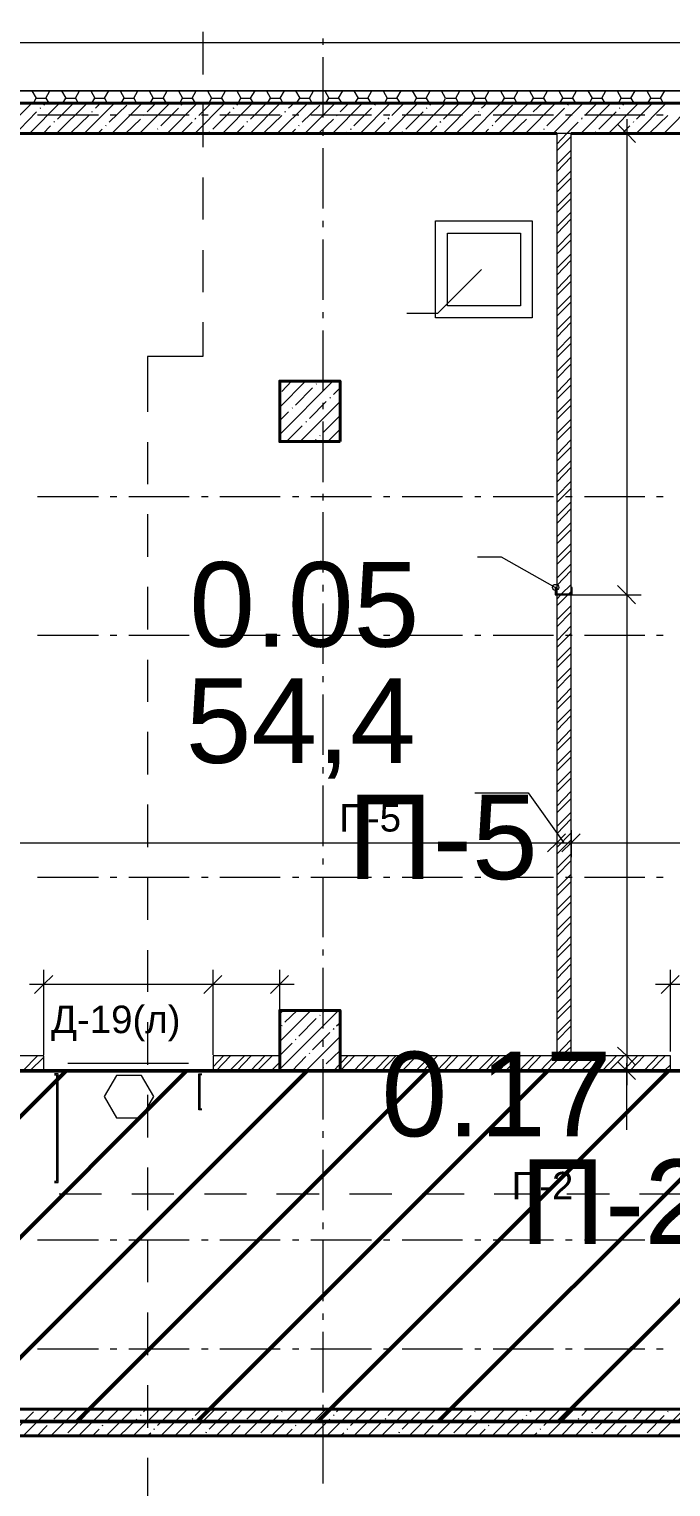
# Model space of a CAD drawing. Header units: millimetres. Extents: x -213547 to 415037, y -3642 to 106956.
# Drawn here: x -93293 to -87983, y 15213 to 27274 of the extents above; entities that cross this region are included whole.
import ezdxf

# ---------------------------------------------------------------- set-up
doc = ezdxf.new("R2010")
doc.units = ezdxf.units.MM
doc.layers.add('1029 Краска Подвал', color=1, linetype='Continuous', lineweight=50)
doc.layers.add('PDF _Текст', color=7, linetype='Continuous')
doc.styles.get("Standard").update_dxf_attribs({"font": 'arial.ttf'})

msp = doc.modelspace()

# ---------------------------------------------------------------- hatches: boundary and pattern name
at = {"layer": '1029 Краска Подвал'}
h = msp.add_hatch(dxfattribs=at)
h.set_pattern_fill('ANSI31', color=256, scale=222)
h.paths.add_polyline_path([(-85805.7, 15752.9), (-96117, 15752.9), (-96159.3, 18654.8), (-85848.1, 18654.8)])

# ---------------------------------------------------------------- linework, layer by layer
at = {"lineweight": 9}
for points in [[(-122034.9, 12402), (-117980.7, 12402), (-117980.7, 4645.2), (-81234.7, 4645.2), (-81234.7, 27161.4), (-86394.6, 27161.4), (-95083.3, 27161.4), (-113278.4, 27161.4), (-113278.4, 32867.8), (-122094.2, 32867.8), (-122094.2, 32465.3)], [(-91855.2, 27250.4), (-91855.2, 26898.7)], [(-90859.7, 27144.5), (-90859.7, 27195.3)], [(-90859.7, 26542.9), (-90859.7, 27042.8)], [(-104132.1, 26661.5), (-81734.6, 26661.5), (-81734.6, 5145.1), (-117489.3, 5145.1)], [(-93520.1, 26411.6), (-93270.1, 26661.5)], [(-93291.3, 26411.6), (-93041.4, 26661.5)], [(-93270.1, 26763.2), (-93236.2, 26703.9), (-93155.8, 26703.9), (-93130.3, 26661.5)], [(-93257.4, 26661.5), (-93236.2, 26703.9)], [(-93172.7, 26644.6), (-93155.8, 26661.5)], [(-93155.8, 26703.9), (-93121.9, 26763.2)], [(-93066.8, 26411.6), (-92812.6, 26661.5)], [(-93058.3, 26530.2), (-92927, 26661.5)], [(-93024.4, 26763.2), (-92990.5, 26703.9), (-92910, 26703.9), (-92888.9, 26661.5)], [(-93016, 26661.5), (-92990.5, 26703.9)], [(-92910, 26703.9), (-92876.2, 26763.2)], [(-92838, 26411.6), (-92588.1, 26661.5)], [(-92783, 26763.2), (-92749.1, 26703.9), (-92668.6, 26703.9), (-92647.4, 26661.5)], [(-92774.5, 26661.5), (-92749.1, 26703.9)], [(-92744.8, 26619.1), (-92702.5, 26661.5)], [(-92668.6, 26703.9), (-92634.7, 26763.2)], [(-92609.3, 26411.6), (-92359.3, 26661.5)], [(-92541.5, 26763.2), (-92507.6, 26703.9), (-92427.1, 26703.9), (-92405.9, 26661.5)], [(-92533, 26661.5), (-92507.6, 26703.9)], [(-92427.1, 26703.9), (-92393.2, 26763.2)], [(-92380.5, 26411.6), (-92130.6, 26661.5)], [(-92317, 26589.5), (-92244.9, 26661.5)], [(-92300, 26763.2), (-92266.1, 26703.9), (-92185.6, 26703.9), (-92160.2, 26661.5)], [(-92291.5, 26661.5), (-92266.1, 26703.9)], [(-92185.6, 26703.9), (-92151.7, 26763.2)], [(-92151.7, 26411.6), (-91901.8, 26661.5)], [(-92058.5, 26763.2), (-92024.7, 26703.9), (-91944.2, 26703.9), (-91918.7, 26661.5)], [(-92045.8, 26661.5), (-92024.7, 26703.9)], [(-91944.2, 26703.9), (-91910.3, 26763.2)], [(-91923, 26411.6), (-91673, 26661.5)], [(-91889.1, 26559.8), (-91787.4, 26661.5)], [(-91817.1, 26763.2), (-91783.2, 26703.9), (-91702.7, 26703.9), (-91677.3, 26661.5)], [(-91804.4, 26661.5), (-91783.2, 26703.9)], [(-91702.7, 26703.9), (-91668.8, 26763.2)], [(-91694.2, 26411.6), (-91444.3, 26661.5)], [(-91575.6, 26763.2), (-91541.7, 26703.9), (-91457, 26703.9)], [(-91575.6, 26644.6), (-91558.7, 26661.5)], [(-91562.9, 26661.5), (-91541.7, 26703.9)], [(-91465.5, 26411.6), (-91215.5, 26661.5)], [(-91435.8, 26661.5), (-91461.2, 26703.9), (-91423.1, 26763.2)], [(-91461.2, 26530.2), (-91329.9, 26661.5)], [(-91329.9, 26763.2), (-91296, 26703.9), (-91215.5, 26703.9), (-91194.3, 26661.5)], [(-91321.4, 26661.5), (-91296, 26703.9)], [(-91240.9, 26411.6), (-90986.7, 26661.5)], [(-91215.5, 26703.9), (-91181.6, 26763.2)], [(-91147.7, 26619.1), (-91101.1, 26661.5)], [(-91088.4, 26763.2), (-91054.5, 26703.9), (-90974, 26703.9), (-90952.9, 26661.5)], [(-91079.9, 26661.5), (-91054.5, 26703.9)], [(-91012.2, 26411.6), (-90762.2, 26661.5)], [(-90974, 26703.9), (-90940.2, 26763.2)], [(-90847, 26763.2), (-90813.1, 26703.9), (-90732.6, 26703.9), (-90707.2, 26661.5)], [(-90838.5, 26661.5), (-90813.1, 26703.9)], [(-90783.4, 26411.6), (-90533.5, 26661.5)], [(-90732.6, 26703.9), (-90698.7, 26763.2)], [(-90719.9, 26589.5), (-90647.8, 26661.5)], [(-90605.5, 26763.2), (-90571.6, 26703.9), (-90491.1, 26703.9), (-90465.7, 26661.5)], [(-90597, 26661.5), (-90571.6, 26703.9)], [(-90554.6, 26411.6), (-90304.7, 26661.5)], [(-90491.1, 26703.9), (-90457.2, 26763.2)], [(-90364, 26763.2), (-90330.1, 26703.9), (-90249.6, 26703.9), (-90224.2, 26661.5)], [(-90351.3, 26661.5), (-90330.1, 26703.9)], [(-90325.9, 26411.6), (-90075.9, 26661.5)], [(-90292, 26559.8), (-90190.3, 26661.5)], [(-90249.6, 26703.9), (-90215.7, 26763.2)], [(-90122.5, 26763.2), (-90088.6, 26703.9), (-90008.2, 26703.9), (-89982.7, 26661.5)], [(-90109.8, 26661.5), (-90088.6, 26703.9)], [(-90097.1, 26411.6), (-89847.2, 26661.5)], [(-90008.2, 26703.9), (-89974.3, 26763.2)], [(-89978.5, 26644.6), (-89961.6, 26661.5)], [(-89868.4, 26661.5), (-89847.2, 26703.9), (-89881.1, 26763.2)], [(-89868.4, 26411.6), (-89618.4, 26661.5)], [(-89864.1, 26530.2), (-89732.8, 26661.5)], [(-89842.9, 26703.9), (-89762.4, 26703.9), (-89741.3, 26661.5)], [(-89762.4, 26703.9), (-89728.6, 26763.2)], [(-89639.6, 26411.6), (-89389.6, 26661.5)], [(-89635.4, 26763.2), (-89601.5, 26703.9), (-89521, 26703.9), (-89499.8, 26661.5)], [(-89626.9, 26661.5), (-89601.5, 26703.9)], [(-89550.6, 26619.1), (-89504, 26661.5)], [(-89521, 26703.9), (-89487.1, 26763.2)], [(-89410.8, 26411.6), (-89160.9, 26661.5)], [(-89393.9, 26763.2), (-89360, 26703.9), (-89279.5, 26703.9), (-89258.3, 26661.5)], [(-89385.4, 26661.5), (-89360, 26703.9)], [(-89279.5, 26703.9), (-89245.6, 26763.2)], [(-89186.3, 26411.6), (-88936.4, 26661.5)], [(-89152.4, 26763.2), (-89118.5, 26703.9), (-89038, 26703.9), (-89012.6, 26661.5)], [(-89143.9, 26661.5), (-89118.5, 26703.9)], [(-89122.8, 26589.5), (-89046.5, 26661.5)], [(-89038, 26703.9), (-89004.1, 26763.2)], [(-88957.5, 26411.6), (-88707.6, 26661.5)], [(-88910.9, 26763.2), (-88877.1, 26703.9), (-88796.6, 26703.9), (-88771.1, 26661.5)], [(-88902.5, 26661.5), (-88877.1, 26703.9)], [(-88796.6, 26703.9), (-88762.7, 26763.2)], [(-88728.8, 26411.6), (-88478.8, 26661.5)], [(-88694.9, 26559.8), (-88593.2, 26661.5)], [(-88669.5, 26763.2), (-88635.6, 26703.9), (-88555.1, 26703.9), (-88529.7, 26661.5)], [(-88656.8, 26661.5), (-88635.6, 26703.9)], [(-88555.1, 26703.9), (-88521.2, 26763.2)], [(-88500, 26411.6), (-88250.1, 26661.5)], [(-88428, 26763.2), (-88394.1, 26703.9), (-88313.6, 26703.9), (-88288.2, 26661.5)], [(-88415.3, 26661.5), (-88394.1, 26703.9)], [(-88381.4, 26644.6), (-88364.5, 26661.5)], [(-88313.6, 26703.9), (-88279.7, 26763.2)], [(-88271.3, 26411.6), (-88021.3, 26661.5)], [(-88267, 26530.2), (-88135.7, 26661.5)], [(-88182.3, 26763.2), (-88148.4, 26703.9), (-88067.9, 26703.9), (-88046.7, 26661.5)], [(-88173.8, 26661.5), (-88148.4, 26703.9)], [(-88067.9, 26703.9), (-88034, 26763.2)], [(-88042.5, 26411.6), (-87792.5, 26661.5)], [(-93371.8, 26445.5), (-93232, 26589.5)], [(-93223.5, 26564.1), (-92719.4, 26564.1)], [(-93202.4, 26619.1), (-93198.1, 26623.4)], [(-92943.9, 26420), (-92799.9, 26559.8)], [(-92774.5, 26589.5), (-92770.3, 26593.7)], [(-92630.5, 26504.8), (-92486.4, 26644.6)], [(-92622, 26564.1), (-92566.9, 26564.1)], [(-92469.5, 26564.1), (-91969.6, 26564.1)], [(-92346.6, 26559.8), (-92342.4, 26564.1)], [(-92202.6, 26475.1), (-92058.5, 26619.1)], [(-92033.1, 26644.6), (-92028.9, 26653)], [(-91918.7, 26530.2), (-91914.5, 26538.7)], [(-91867.9, 26564.1), (-91812.8, 26564.1)], [(-91855.2, 26648.8), (-91855.2, 26297.2)], [(-91774.7, 26445.5), (-91630.7, 26589.5)], [(-91715.4, 26564.1), (-91215.5, 26564.1)], [(-91605.3, 26619.1), (-91596.8, 26623.4)], [(-91346.8, 26420), (-91202.8, 26559.8)], [(-91177.4, 26589.5), (-91168.9, 26593.7)], [(-91113.8, 26564.1), (-91063, 26564.1)], [(-91033.3, 26504.8), (-90889.3, 26644.6)], [(-90961.3, 26564.1), (-90461.4, 26564.1)], [(-90749.5, 26559.8), (-90741, 26564.1)], [(-90605.5, 26475.1), (-90461.4, 26619.1)], [(-90431.8, 26644.6), (-90427.6, 26653)], [(-90359.8, 26564.1), (-90308.9, 26564.1)], [(-90321.6, 26530.2), (-90313.2, 26538.7)], [(-90207.3, 26564.1), (-89707.4, 26564.1)], [(-90177.6, 26445.5), (-90033.6, 26589.5)], [(-90003.9, 26619.1), (-89999.7, 26623.4)], [(-89749.7, 26420), (-89605.7, 26559.8)], [(-89605.7, 26564.1), (-89554.9, 26564.1)], [(-89576, 26589.5), (-89571.8, 26593.7)], [(-89453.2, 26564.1), (-88953.3, 26564.1)], [(-89436.2, 26504.8), (-89292.2, 26644.6)], [(-89148.2, 26559.8), (-89143.9, 26564.1)], [(-89008.4, 26475.1), (-88864.3, 26619.1)], [(-88855.9, 26564.1), (-88800.8, 26564.1)], [(-88834.7, 26644.6), (-88830.5, 26653)], [(-88720.3, 26530.2), (-88716.1, 26538.7)], [(-88699.1, 26564.1), (-88199.2, 26564.1)], [(-88580.5, 26445.5), (-88436.5, 26589.5)], [(-88406.8, 26619.1), (-88402.6, 26623.4)], [(-88152.6, 26420), (-88008.6, 26559.8)], [(-88101.8, 26564.1), (-88046.7, 26564.1)], [(-93176.9, 26411.6), (-93117.6, 26475.1)], [(-93088, 26504.8), (-93083.7, 26509)], [(-92723.7, 26411.6), (-92689.8, 26445.5)], [(-92660.1, 26475.1), (-92655.9, 26479.3)], [(-92494.9, 26411.6), (-92372, 26530.2)], [(-92266.1, 26411.6), (-92261.9, 26420)], [(-92232.2, 26445.5), (-92228, 26449.7)], [(-92037.4, 26411.6), (-91944.2, 26504.8)], [(-91804.4, 26420), (-91800.1, 26424.3)], [(-91579.8, 26411.6), (-91516.3, 26475.1)], [(-91490.9, 26504.8), (-91486.6, 26509)], [(-91126.5, 26411.6), (-91088.4, 26445.5)], [(-91063, 26475.1), (-91058.8, 26479.3)], [(-90897.8, 26411.6), (-90774.9, 26530.2)], [(-90859.7, 26390.4), (-90859.7, 26441.2)], [(-90669, 26411.6), (-90660.6, 26420)], [(-90635.1, 26445.5), (-90626.7, 26449.7)], [(-90440.3, 26411.6), (-90347.1, 26504.8)], [(-90207.3, 26420), (-90198.8, 26424.3)], [(-89982.7, 26411.6), (-89919.2, 26475.1)], [(-89893.8, 26504.8), (-89885.3, 26509)], [(-89525.2, 26411.6), (-89491.3, 26445.5)], [(-89461.7, 26475.1), (-89457.4, 26479.3)], [(-89300.7, 26411.6), (-89177.8, 26530.2)], [(-89071.9, 26411.6), (-89063.4, 26420)], [(-89033.8, 26445.5), (-89029.6, 26449.7)], [(-88843.2, 26411.6), (-88750, 26504.8)], [(-88605.9, 26420), (-88601.7, 26424.3)], [(-88385.6, 26411.6), (-88322.1, 26475.1)], [(-88347.5, 26530.2), (-88347.5, 22594.6), (-88347.5, 18777.7), (-88347.5, 18536.2)], [(-88292.4, 26504.8), (-88288.2, 26509)], [(-88927.9, 26322.6), (-88843.2, 26411.6)], [(-88809.3, 22598.9), (-88809.3, 26411.6), (-88927.9, 26411.6), (-88927.9, 22598.9)], [(-88927.9, 26267.5), (-88809.3, 26386.1)], [(-88241.6, 26411.6), (-88347.5, 26411.6), (-88470.4, 26411.6)], [(-90859.7, 25788.8), (-90859.7, 26288.7)], [(-88927.9, 26153.1), (-88809.3, 26271.8)], [(-88927.9, 26093.8), (-88809.3, 26216.7)], [(-88927.9, 25983.7), (-88809.3, 26102.3)], [(-91855.2, 26047.2), (-91855.2, 25699.9)], [(-88927.9, 25924.4), (-88809.3, 26043)], [(-88927.9, 25810), (-88809.3, 25928.6)], [(-88927.9, 25754.9), (-88809.3, 25873.5)], [(-88927.9, 25640.5), (-88809.3, 25759.2)], [(-88927.9, 25581.2), (-88809.3, 25704.1)], [(-90859.7, 25636.3), (-90859.7, 25687.1)], [(-88927.9, 25466.9), (-88809.3, 25589.7)], [(-90859.7, 25034.8), (-90859.7, 25534.6)], [(-88927.9, 25411.8), (-88809.3, 25530.4)], [(-91855.2, 25445.7), (-91855.2, 25098.3)], [(-88927.9, 25297.4), (-88809.3, 25416)], [(-88927.9, 25238.1), (-88809.3, 25361)], [(-89550.6, 25284.7), (-89915, 24920.4), (-90169.1, 24920.4)], [(-88927.9, 25123.7), (-88809.3, 25246.6)], [(-88927.9, 25068.6), (-88809.3, 25187.3)], [(-88927.9, 24954.3), (-88809.3, 25072.9)], [(-88927.9, 24899.2), (-88809.3, 25017.8)], [(-91855.2, 24848.4), (-91855.2, 24564.5), (-92312.7, 24564.5), (-92312.7, 24107)], [(-90859.7, 24882.2), (-90859.7, 24933.1)], [(-88927.9, 24784.8), (-88809.3, 24903.4)], [(-88927.9, 24725.5), (-88809.3, 24848.4)], [(-90859.7, 24280.7), (-90859.7, 24780.6)], [(-88927.9, 24611.1), (-88809.3, 24734)], [(-88927.9, 24556), (-88809.3, 24674.7)], [(-88927.9, 24441.7), (-88809.3, 24560.3)], [(-88927.9, 24382.4), (-88809.3, 24505.2)], [(-88927.9, 24268), (-88809.3, 24390.8)], [(-91219.7, 24145.1), (-91007.9, 24361.2)], [(-91219.7, 23920.6), (-90779.2, 24361.2)], [(-91202.8, 24276.4), (-91122.3, 24361.2)], [(-91088.4, 24162.1), (-90948.6, 24306.1)], [(-90919, 24335.8), (-90914.7, 24340)], [(-90774.9, 24251), (-90719.9, 24306.1)], [(-88927.9, 24212.9), (-88809.3, 24331.5)], [(-91118.1, 24136.6), (-91113.8, 24140.9)], [(-91050.3, 23861.3), (-90719.9, 24191.7)], [(-90974, 24051.9), (-90834.2, 24191.7)], [(-90859.7, 24128.2), (-90859.7, 24183.2)], [(-90804.6, 24221.4), (-90800.4, 24225.6)], [(-88927.9, 24098.5), (-88809.3, 24217.1)], [(-88927.9, 24043.4), (-88809.3, 24162.1)], [(-91219.7, 24035), (-91147.7, 24107)], [(-91003.7, 24022.3), (-90999.5, 24026.5)], [(-90859.7, 23937.5), (-90719.9, 24077.3)], [(-90859.7, 23526.6), (-90859.7, 24026.5)], [(-88927.9, 23929.1), (-88809.3, 24047.7)], [(-91164.7, 23861.3), (-91033.3, 23992.6)], [(-90889.3, 23907.9), (-90885.1, 23912.1)], [(-90821.5, 23861.3), (-90719.9, 23963)], [(-88927.9, 23869.8), (-88809.3, 23988.4)], [(-92312.7, 23857), (-92312.7, 23509.7)], [(-90935.9, 23861.3), (-90919, 23878.2)], [(-88927.9, 23755.4), (-88809.3, 23878.2)], [(-88927.9, 23700.3), (-88809.3, 23818.9)], [(-88927.9, 23585.9), (-88809.3, 23704.5)], [(-88927.9, 23526.6), (-88809.3, 23649.5)], [(-88927.9, 23412.2), (-88809.3, 23535.1)], [(-93223.5, 23408), (-92719.4, 23408)], [(-92622, 23408), (-92566.9, 23408)], [(-92469.5, 23408), (-91969.6, 23408)], [(-91867.9, 23408), (-91812.8, 23408)], [(-91715.4, 23408), (-91215.5, 23408)], [(-91113.8, 23408), (-91063, 23408)], [(-90961.3, 23408), (-90461.4, 23408)], [(-90859.7, 23374.1), (-90859.7, 23429.2)], [(-90359.8, 23408), (-90308.9, 23408)], [(-90207.3, 23408), (-89707.4, 23408)], [(-89605.7, 23408), (-89554.9, 23408)], [(-89453.2, 23408), (-88953.3, 23408)], [(-88927.9, 23357.2), (-88809.3, 23475.8)], [(-88855.9, 23408), (-88800.8, 23408)], [(-88699.1, 23408), (-88199.2, 23408)], [(-88101.8, 23408), (-88046.7, 23408)], [(-88927.9, 23242.8), (-88809.3, 23361.4)], [(-88927.9, 23183.5), (-88809.3, 23306.3)], [(-92312.7, 23259.7), (-92312.7, 22908.1)], [(-90859.7, 22776.8), (-90859.7, 23276.7)], [(-88927.9, 23073.3), (-88809.3, 23191.9)], [(-88927.9, 23014), (-88809.3, 23132.6)], [(-88927.9, 22899.6), (-88809.3, 23018.3)], [(-88927.9, 22844.6), (-88809.3, 22963.2)], [(-88940.6, 22653.9), (-89385.4, 22903.9), (-89584.5, 22903.9)], [(-88927.9, 22730.2), (-88809.3, 22848.8)], [(-90859.7, 22620), (-90859.7, 22675.1)], [(-88927.9, 22670.9), (-88809.3, 22793.7)], [(-88889.8, 22598.9), (-88809.3, 22679.3)], [(-92312.7, 22658.2), (-92312.7, 22306.5)], [(-88927.9, 22594.6), (-88927.9, 18777.7), (-90719.9, 18777.7), (-90719.9, 18654.8), (-87987.4, 18654.8), (-87987.4, 18777.7), (-88809.3, 18777.7), (-88809.3, 22594.6)], [(-88927.9, 22556.5), (-88894, 22594.6)], [(-88927.9, 22501.4), (-88834.7, 22594.6)], [(-88830.5, 22598.9), (-88809.3, 22620)], [(-88800.8, 22594.6), (-88347.5, 22594.6), (-88228.9, 22594.6)], [(-90859.7, 22022.7), (-90859.7, 22522.6)], [(-88927.9, 22387), (-88809.3, 22505.7)], [(-88927.9, 22327.7), (-88809.3, 22450.6)], [(-88927.9, 22213.3), (-88809.3, 22336.2)], [(-93223.5, 22259.9), (-92719.4, 22259.9)], [(-92622, 22259.9), (-92566.9, 22259.9)], [(-92469.5, 22259.9), (-91969.6, 22259.9)], [(-91867.9, 22259.9), (-91812.8, 22259.9)], [(-91715.4, 22259.9), (-91215.5, 22259.9)], [(-91113.8, 22259.9), (-91063, 22259.9)], [(-90961.3, 22259.9), (-90461.4, 22259.9)], [(-90359.8, 22259.9), (-90308.9, 22259.9)], [(-90207.3, 22259.9), (-89707.4, 22259.9)], [(-89605.7, 22259.9), (-89554.9, 22259.9)], [(-89453.2, 22259.9), (-88953.3, 22259.9)], [(-88927.9, 22158.3), (-88809.3, 22276.9)], [(-88855.9, 22259.9), (-88800.8, 22259.9)], [(-88699.1, 22259.9), (-88199.2, 22259.9)], [(-88101.8, 22259.9), (-88046.7, 22259.9)], [(-88927.9, 22043.9), (-88809.3, 22162.5)], [(-88927.9, 21988.8), (-88809.3, 22107.4)], [(-92312.7, 22056.6), (-92312.7, 21709.2)], [(-88927.9, 21874.4), (-88809.3, 21993.1)], [(-90859.7, 21870.2), (-90859.7, 21921)], [(-88927.9, 21815.1), (-88809.3, 21938)], [(-90859.7, 21268.6), (-90859.7, 21768.5)], [(-88927.9, 21700.8), (-88809.3, 21823.6)], [(-88927.9, 21645.7), (-88809.3, 21764.3)], [(-88927.9, 21531.3), (-88809.3, 21649.9)], [(-88927.9, 21472), (-88809.3, 21594.8)], [(-88927.9, 21357.6), (-88809.3, 21480.5)], [(-92312.7, 21459.3), (-92312.7, 21107.7)], [(-88927.9, 21302.5), (-88809.3, 21421.2)], [(-88927.9, 21188.2), (-88809.3, 21306.8)], [(-88927.9, 21133.1), (-88809.3, 21251.7)], [(-90859.7, 21116.1), (-90859.7, 21167)], [(-88927.9, 21018.7), (-88809.3, 21137.3)], [(-90859.7, 20514.6), (-90859.7, 21014.5)], [(-88927.9, 20959.4), (-88809.3, 21078)], [(-89605.7, 20955.2), (-89165.1, 20955.2), (-88868.6, 20540)], [(-88927.9, 20845), (-88809.3, 20967.9)], [(-88927.9, 20789.9), (-88809.3, 20908.6)], [(-92312.7, 20857.7), (-92312.7, 20506.1)], [(-88927.9, 20675.6), (-88809.3, 20794.2)], [(-88927.9, 20616.2), (-88809.3, 20739.1)], [(-88927.9, 20645.9), (-88927.9, 20540), (-88927.9, 20421.4)], [(-88927.9, 20501.9), (-88809.3, 20624.7)], [(-88809.3, 20645.9), (-88809.3, 20540), (-88809.3, 20421.4)], [(-96595.7, 20540), (-96354.2, 20540), (-88927.9, 20540), (-88809.3, 20540), (-85488, 20540)], [(-88927.9, 20446.8), (-88809.3, 20565.4)], [(-90859.7, 20362.1), (-90859.7, 20412.9)], [(-88927.9, 20332.4), (-88809.3, 20451)], [(-88927.9, 20273.1), (-88809.3, 20396)], [(-88927.9, 20163), (-88809.3, 20281.6)], [(-93223.5, 20256.2), (-92719.4, 20256.2)], [(-92622, 20256.2), (-92566.9, 20256.2)], [(-92469.5, 20256.2), (-91969.6, 20256.2)], [(-92312.7, 20256.2), (-92312.7, 19904.5)], [(-91867.9, 20256.2), (-91812.8, 20256.2)], [(-91715.4, 20256.2), (-91215.5, 20256.2)], [(-91113.8, 20256.2), (-91063, 20256.2)], [(-90961.3, 20256.2), (-90461.4, 20256.2)], [(-90859.7, 19760.5), (-90859.7, 20260.4)], [(-90359.8, 20256.2), (-90308.9, 20256.2)], [(-90207.3, 20256.2), (-89707.4, 20256.2)], [(-89605.7, 20256.2), (-89554.9, 20256.2)], [(-89453.2, 20256.2), (-88953.3, 20256.2)], [(-88927.9, 20103.6), (-88809.3, 20222.3)], [(-88855.9, 20256.2), (-88800.8, 20256.2)], [(-88699.1, 20256.2), (-88199.2, 20256.2)], [(-88101.8, 20256.2), (-88046.7, 20256.2)], [(-88927.9, 19989.3), (-88809.3, 20107.9)], [(-88927.9, 19934.2), (-88809.3, 20052.8)], [(-88927.9, 19819.8), (-88809.3, 19938.4)], [(-88927.9, 19760.5), (-88809.3, 19883.4)], [(-88927.9, 19646.1), (-88809.3, 19769)], [(-88927.9, 19591.1), (-88809.3, 19709.7)], [(-92312.7, 19654.6), (-92312.7, 19307.2)], [(-90859.7, 19608), (-90859.7, 19658.8)], [(-88927.9, 19476.7), (-88809.3, 19595.3)], [(-88927.9, 19417.4), (-88809.3, 19540.2)], [(-93172.7, 18786.1), (-93172.7, 19370.8), (-93172.7, 19489.4)], [(-91770.5, 18786.1), (-91770.5, 19370.8), (-91770.5, 19489.4)], [(-91219.7, 19154.7), (-91219.7, 19370.8), (-91219.7, 19489.4)], [(-90859.7, 19006.4), (-90859.7, 19506.3)], [(-88927.9, 19303), (-88809.3, 19425.8)], [(-87987.4, 18815.8), (-87987.4, 19370.8), (-87987.4, 19489.4)], [(-93291.3, 19370.8), (-91770.5, 19370.8), (-91101.1, 19370.8)], [(-88927.9, 19247.9), (-88809.3, 19366.5)], [(-88110.3, 19370.8), (-86890.2, 19370.8), (-85767.6, 19370.8)], [(-88927.9, 19133.5), (-88809.3, 19252.1)], [(-88927.9, 19078.5), (-88809.3, 19197.1)], [(-92312.7, 19057.3), (-92312.7, 18705.7)], [(-91219.7, 19125.1), (-91190.1, 19154.7)], [(-91219.7, 18896.3), (-90961.3, 19154.7)], [(-91219.7, 18667.5), (-90732.6, 19154.7)], [(-91177.4, 19057.3), (-91075.7, 19154.7)], [(-91063, 18942.9), (-90919, 19086.9)], [(-90889.3, 19112.3), (-90885.1, 19116.6)], [(-90859.7, 19142), (-90847, 19154.7)], [(-88927.9, 18964.1), (-88809.3, 19082.7)], [(-91202.8, 19027.6), (-91198.6, 19031.9)], [(-91003.7, 18654.8), (-90719.9, 18938.7)], [(-90948.6, 18828.5), (-90804.6, 18972.5)], [(-90774.9, 18998), (-90770.7, 19006.4)], [(-90749.5, 19027.6), (-90719.9, 19053)], [(-88927.9, 18904.8), (-88809.3, 19027.6)], [(-91219.7, 18781.9), (-91118.1, 18883.6)], [(-91088.4, 18913.2), (-91084.2, 18917.5)], [(-90859.7, 18853.9), (-90859.7, 18909)], [(-90834.2, 18714.1), (-90719.9, 18824.3)], [(-89008.4, 18654.8), (-88889.8, 18777.7), (-88809.3, 18853.9)], [(-88927.9, 18790.4), (-88809.3, 18913.2)], [(-93346.4, 18654.8), (-93223.5, 18777.7)], [(-93287.1, 18654.8), (-93172.7, 18769.2)], [(-92973.6, 18718.4), (-91973.8, 18718.4)], [(-91770.5, 18688.7), (-91685.7, 18777.7)], [(-91745.1, 18654.8), (-91626.4, 18777.7)], [(-91634.9, 18654.8), (-91512.1, 18777.7)], [(-91575.6, 18654.8), (-91457, 18777.7)], [(-91461.2, 18654.8), (-91342.6, 18777.7)], [(-91406.1, 18654.8), (-91283.3, 18777.7)], [(-91291.8, 18654.8), (-91219.7, 18726.8)], [(-91118.1, 18654.8), (-91003.7, 18773.4)], [(-90974, 18798.9), (-90969.8, 18803.1)], [(-90859.7, 18252.4), (-90859.7, 18752.3)], [(-90774.9, 18654.8), (-90719.9, 18714.1)], [(-90719.9, 18714.1), (-90656.3, 18777.7)], [(-90719.9, 18654.8), (-90601.2, 18777.7)], [(-90605.5, 18654.8), (-90486.9, 18777.7)], [(-90550.4, 18654.8), (-90427.6, 18777.7)], [(-90436, 18654.8), (-90313.2, 18777.7)], [(-90376.7, 18654.8), (-90258.1, 18777.7)], [(-90262.3, 18654.8), (-90143.7, 18777.7)], [(-90207.3, 18654.8), (-90084.4, 18777.7)], [(-90092.9, 18654.8), (-89970, 18777.7)], [(-90033.6, 18654.8), (-89915, 18777.7)], [(-89919.2, 18654.8), (-89800.6, 18777.7)], [(-89864.1, 18654.8), (-89745.5, 18777.7)], [(-89749.7, 18654.8), (-89631.1, 18777.7)], [(-89694.7, 18654.8), (-89571.8, 18777.7)], [(-89580.3, 18654.8), (-89457.4, 18777.7)], [(-89521, 18654.8), (-89402.4, 18777.7)], [(-89406.6, 18654.8), (-89288, 18777.7)], [(-89351.5, 18654.8), (-89228.7, 18777.7)], [(-89237.1, 18654.8), (-89114.3, 18777.7)], [(-89177.8, 18654.8), (-89059.2, 18777.7)], [(-89063.4, 18654.8), (-88944.8, 18777.7)], [(-88894, 18654.8), (-88775.4, 18777.7)], [(-88834.7, 18654.8), (-88716.1, 18777.7)], [(-88724.5, 18654.8), (-88601.7, 18777.7)], [(-88665.2, 18654.8), (-88546.6, 18777.7)], [(-88550.9, 18654.8), (-88432.2, 18777.7)], [(-88495.8, 18654.8), (-88372.9, 18777.7)], [(-88241.6, 18777.7), (-88347.5, 18777.7), (-88470.4, 18777.7)], [(-88381.4, 18654.8), (-88258.5, 18777.7)], [(-88347.5, 18167.6), (-88347.5, 18608.2), (-88347.5, 18718.4)], [(-88322.1, 18654.8), (-88203.5, 18777.7)], [(-88207.7, 18654.8), (-88089.1, 18777.7)], [(-88152.6, 18654.8), (-88029.8, 18777.7)], [(-88038.3, 18654.8), (-87987.4, 18705.7)], [(-93223.5, 18654.8), (-92719.4, 18654.8)], [(-93172.7, 18654.8), (-93172.7, 18659.1)], [(-93083.7, 17731.3), (-93054.1, 17731.3), (-93054.1, 18629.4), (-93083.7, 18629.4)], [(-93083.7, 18620.9), (-93066.8, 18620.9), (-93066.8, 17739.8), (-93083.7, 17739.8)], [(-92622, 18654.8), (-92566.9, 18654.8)], [(-92469.5, 18654.8), (-91969.6, 18654.8)], [(-91863.7, 18332.9), (-91889.1, 18332.9), (-91889.1, 18629.4), (-91863.7, 18629.4)], [(-91863.7, 18620.9), (-91880.6, 18620.9), (-91880.6, 18341.3), (-91863.7, 18341.3)], [(-91867.9, 18654.8), (-91812.8, 18654.8)], [(-91715.4, 18654.8), (-91215.5, 18654.8)], [(-91232.5, 18654.8), (-91219.7, 18667.5)], [(-91113.8, 18654.8), (-91063, 18654.8)], [(-90961.3, 18654.8), (-90461.4, 18654.8)], [(-90889.3, 18654.8), (-90889.3, 18659.1)], [(-90859.7, 18684.5), (-90855.4, 18688.7)], [(-90359.8, 18654.8), (-90308.9, 18654.8)], [(-90207.3, 18654.8), (-89707.4, 18654.8)], [(-89605.7, 18654.8), (-89554.9, 18654.8)], [(-89453.2, 18654.8), (-88953.3, 18654.8)], [(-88855.9, 18654.8), (-88800.8, 18654.8)], [(-88699.1, 18654.8), (-88199.2, 18654.8)], [(-88241.6, 18654.8), (-88347.5, 18654.8), (-88470.4, 18654.8)], [(-88101.8, 18654.8), (-88046.7, 18654.8)], [(-92312.7, 18455.7), (-92312.7, 18104.1)], [(-90859.7, 18099.9), (-90859.7, 18154.9)], [(-90859.7, 17502.5), (-90859.7, 18002.4)], [(-92312.7, 17854.2), (-92312.7, 17502.5)], [(-93045.6, 17638.1), (-92694, 17638.1)], [(-92444.1, 17638.1), (-92096.7, 17638.1)], [(-91842.5, 17638.1), (-91495.1, 17638.1)], [(-91245.2, 17638.1), (-90893.6, 17638.1)], [(-90643.6, 17638.1), (-90292, 17638.1)], [(-90042, 17638.1), (-89694.7, 17638.1)], [(-89444.7, 17638.1), (-89093.1, 17638.1)], [(-88843.2, 17638.1), (-88491.5, 17638.1)], [(-88241.6, 17638.1), (-87890, 17638.1)], [(-90859.7, 17345.8), (-90859.7, 17400.9)], [(-93223.5, 17256.8), (-92719.4, 17256.8)], [(-92622, 17256.8), (-92566.9, 17256.8)], [(-92469.5, 17256.8), (-91969.6, 17256.8)], [(-92312.7, 17252.6), (-92312.7, 16905.2)], [(-91867.9, 17256.8), (-91812.8, 17256.8)], [(-91715.4, 17256.8), (-91215.5, 17256.8)], [(-91113.8, 17256.8), (-91063, 17256.8)], [(-90961.3, 17256.8), (-90461.4, 17256.8)], [(-90859.7, 16748.5), (-90859.7, 17248.4)], [(-90359.8, 17256.8), (-90308.9, 17256.8)], [(-90207.3, 17256.8), (-89707.4, 17256.8)], [(-89605.7, 17256.8), (-89554.9, 17256.8)], [(-89453.2, 17256.8), (-88953.3, 17256.8)], [(-88855.9, 17256.8), (-88800.8, 17256.8)], [(-88699.1, 17256.8), (-88199.2, 17256.8)], [(-88101.8, 17256.8), (-88046.7, 17256.8)], [(-92312.7, 16655.3), (-92312.7, 16303.6)], [(-90859.7, 16596), (-90859.7, 16646.8)], [(-90859.7, 15994.4), (-90859.7, 16494.3)], [(-93223.5, 16354.5), (-92719.4, 16354.5)], [(-92622, 16354.5), (-92566.9, 16354.5)], [(-92469.5, 16354.5), (-91969.6, 16354.5)], [(-91867.9, 16354.5), (-91812.8, 16354.5)], [(-91715.4, 16354.5), (-91215.5, 16354.5)], [(-91113.8, 16354.5), (-91063, 16354.5)], [(-90961.3, 16354.5), (-90461.4, 16354.5)], [(-90359.8, 16354.5), (-90308.9, 16354.5)], [(-90207.3, 16354.5), (-89707.4, 16354.5)], [(-89605.7, 16354.5), (-89554.9, 16354.5)], [(-89453.2, 16354.5), (-88953.3, 16354.5)], [(-88855.9, 16354.5), (-88800.8, 16354.5)], [(-88699.1, 16354.5), (-88199.2, 16354.5)], [(-88101.8, 16354.5), (-88046.7, 16354.5)], [(-92312.7, 16053.7), (-92312.7, 15702.1)], [(-93401.5, 15689.4), (-93257.4, 15833.4)], [(-93342.2, 15634.3), (-93121.9, 15854.6)], [(-93113.4, 15634.3), (-92893.1, 15854.6)], [(-93088, 15774.1), (-93007.5, 15854.6)], [(-92973.6, 15659.7), (-92829.6, 15803.8)], [(-92884.6, 15634.3), (-92664.3, 15854.6)], [(-92799.9, 15833.4), (-92795.7, 15837.7)], [(-92660.1, 15748.7), (-92550, 15854.6)], [(-92655.9, 15634.3), (-92435.6, 15854.6)], [(-92431.3, 15634.3), (-92211.1, 15854.6)], [(-92372, 15803.8), (-92367.8, 15808)], [(-92346.6, 15833.4), (-92325.4, 15854.6)], [(-92232.2, 15719), (-92096.7, 15854.6)], [(-92202.6, 15634.3), (-91982.3, 15854.6)], [(-91973.8, 15634.3), (-91753.5, 15854.6)], [(-91918.7, 15803.8), (-91867.9, 15854.6)], [(-91804.4, 15689.4), (-91660.3, 15833.4)], [(-91745.1, 15634.3), (-91524.8, 15854.6)], [(-91516.3, 15634.3), (-91296, 15854.6)], [(-91490.9, 15774.1), (-91410.4, 15854.6)], [(-91376.5, 15659.7), (-91232.5, 15803.8)], [(-91287.5, 15634.3), (-91067.2, 15854.6)], [(-91202.8, 15833.4), (-91198.6, 15837.7)], [(-91063, 15748.7), (-90952.9, 15854.6)], [(-91058.8, 15634.3), (-90838.5, 15854.6)], [(-90859.7, 15841.9), (-90859.7, 15892.7)], [(-90830, 15634.3), (-90609.7, 15854.6)], [(-90774.9, 15803.8), (-90770.7, 15808)], [(-90749.5, 15833.4), (-90724.1, 15854.6)], [(-90635.1, 15719), (-90495.3, 15854.6)], [(-90605.5, 15634.3), (-90385.2, 15854.6)], [(-90376.7, 15634.3), (-90156.4, 15854.6)], [(-90321.6, 15803.8), (-90270.8, 15854.6)], [(-90207.3, 15689.4), (-90063.2, 15833.4)], [(-90148, 15634.3), (-89927.7, 15854.6)], [(-89919.2, 15634.3), (-89698.9, 15854.6)], [(-89893.8, 15774.1), (-89813.3, 15854.6)], [(-89779.4, 15659.7), (-89635.4, 15803.8)], [(-89690.4, 15634.3), (-89470.1, 15854.6)], [(-89605.7, 15833.4), (-89601.5, 15837.7)], [(-89461.7, 15634.3), (-89241.4, 15854.6)], [(-89461.7, 15748.7), (-89355.8, 15854.6)], [(-89232.9, 15634.3), (-89012.6, 15854.6)], [(-89177.8, 15803.8), (-89173.6, 15808)], [(-89148.2, 15833.4), (-89127, 15854.6)], [(-89033.8, 15719), (-88898.2, 15854.6)], [(-89004.1, 15634.3), (-88783.9, 15854.6)], [(-88775.4, 15634.3), (-88559.3, 15854.6)], [(-88720.3, 15803.8), (-88669.5, 15854.6)], [(-88605.9, 15689.4), (-88466.1, 15833.4)], [(-88550.9, 15634.3), (-88330.6, 15854.6)], [(-88322.1, 15634.3), (-88101.8, 15854.6)], [(-88292.4, 15774.1), (-88216.2, 15854.6)], [(-88178.1, 15659.7), (-88038.3, 15803.8)], [(-88093.3, 15634.3), (-87873, 15854.6)], [(-88008.6, 15833.4), (-88004.4, 15837.7)], [(-93227.8, 15634.3), (-93143, 15719)], [(-93223.5, 15752.9), (-92719.4, 15752.9)], [(-93117.6, 15748.7), (-93109.2, 15752.9)], [(-92770.3, 15634.3), (-92715.2, 15689.4)], [(-92689.8, 15719), (-92681.3, 15723.3)], [(-92622, 15752.9), (-92566.9, 15752.9)], [(-92545.7, 15634.3), (-92401.7, 15774.1)], [(-92469.5, 15752.9), (-91969.6, 15752.9)], [(-92261.9, 15689.4), (-92253.4, 15693.6)], [(-92088.2, 15634.3), (-91973.8, 15748.7)], [(-91944.2, 15774.1), (-91939.9, 15778.3)], [(-91867.9, 15752.9), (-91812.8, 15752.9)], [(-91715.4, 15752.9), (-91215.5, 15752.9)], [(-91630.7, 15634.3), (-91545.9, 15719)], [(-91516.3, 15748.7), (-91512.1, 15752.9)], [(-91173.1, 15634.3), (-91118.1, 15689.4)], [(-91113.8, 15752.9), (-91063, 15752.9)], [(-91088.4, 15719), (-91084.2, 15723.3)], [(-90961.3, 15752.9), (-90461.4, 15752.9)], [(-90944.4, 15634.3), (-90804.6, 15774.1)], [(-90859.7, 15240.3), (-90859.7, 15740.2)], [(-90660.6, 15689.4), (-90656.3, 15693.6)], [(-90491.1, 15634.3), (-90376.7, 15748.7)], [(-90359.8, 15752.9), (-90308.9, 15752.9)], [(-90347.1, 15774.1), (-90342.8, 15778.3)], [(-90207.3, 15752.9), (-89707.4, 15752.9)], [(-90033.6, 15634.3), (-89948.8, 15719)], [(-89919.2, 15748.7), (-89915, 15752.9)], [(-89605.7, 15752.9), (-89554.9, 15752.9)], [(-89576, 15634.3), (-89521, 15689.4)], [(-89491.3, 15719), (-89487.1, 15723.3)], [(-89453.2, 15752.9), (-88953.3, 15752.9)], [(-89347.3, 15634.3), (-89207.5, 15774.1)], [(-89063.4, 15689.4), (-89059.2, 15693.6)], [(-88889.8, 15634.3), (-88779.6, 15748.7)], [(-88855.9, 15752.9), (-88800.8, 15752.9)], [(-88750, 15774.1), (-88745.7, 15778.3)], [(-88699.1, 15752.9), (-88199.2, 15752.9)], [(-88436.5, 15634.3), (-88351.7, 15719)], [(-88322.1, 15748.7), (-88317.9, 15752.9)], [(-88101.8, 15752.9), (-88046.7, 15752.9)], [(-92999, 15634.3), (-92999, 15638.5)], [(-92317, 15634.3), (-92287.3, 15659.7)], [(-91829.8, 15659.7), (-91825.5, 15668.2)], [(-91401.9, 15634.3), (-91397.7, 15638.5)], [(-90715.6, 15634.3), (-90690.2, 15659.7)], [(-90232.7, 15659.7), (-90228.4, 15668.2)], [(-89804.8, 15634.3), (-89800.6, 15638.5)], [(-89118.5, 15634.3), (-89093.1, 15659.7)], [(-88635.6, 15659.7), (-88631.3, 15668.2)], [(-88207.7, 15634.3), (-88203.5, 15638.5)], [(-92312.7, 15452.1), (-92312.7, 15104.8)]]:
    msp.add_lwpolyline(points, dxfattribs=at)
for points in [[(-81632.9, 26763.2), (-81632.9, 5145.1), (-81632.9, 26763.2), (-81734.6, 26763.2), (-113676.6, 26763.2), (-81734.6, 26763.2)], [(-89131.2, 24886.5), (-89931.9, 24886.5), (-89931.9, 25687.1), (-89131.2, 25687.1)], [(-89228.7, 24983.9), (-89830.2, 24983.9), (-89830.2, 25585.5), (-89228.7, 25585.5)], [(-93172.7, 18777.7), (-95773.8, 18777.7), (-95773.8, 18654.8), (-93172.7, 18654.8)], [(-91219.7, 18777.7), (-91770.5, 18777.7), (-91770.5, 18654.8), (-91219.7, 18654.8)], [(-92571.1, 18616.7), (-92672.8, 18443), (-92571.1, 18265.1), (-92363.6, 18265.1), (-92261.9, 18443), (-92363.6, 18616.7)]]:
    msp.add_lwpolyline(points, close=True, dxfattribs=at)
at = {"lineweight": 40}
msp.add_lwpolyline([(-88809.3, 26411.6), (-87707.8, 26411.6), (-87707.8, 26661.5), (-95773.8, 26661.5), (-95773.8, 26411.6), (-88927.9, 26411.6)], dxfattribs=at)
at = {"lineweight": 18}
for points in [[(-88275.5, 26335.3), (-88347.5, 26411.6), (-88423.8, 26487.8)], [(-88275.5, 22518.4), (-88347.5, 22594.6), (-88423.8, 22670.9)], [(-88855.9, 20616.2), (-88927.9, 20540), (-89004.1, 20468)], [(-88733, 20616.2), (-88809.3, 20540), (-88885.5, 20468)], [(-93096.4, 19442.8), (-93172.7, 19370.8), (-93249, 19294.5)], [(-91698.5, 19442.8), (-91770.5, 19370.8), (-91846.7, 19294.5)], [(-91147.7, 19442.8), (-91219.7, 19370.8), (-91296, 19294.5)], [(-87915.4, 19442.8), (-87987.4, 19370.8), (-88063.7, 19294.5)], [(-88275.5, 18701.4), (-88347.5, 18777.7), (-88423.8, 18849.7)], [(-88275.5, 18582.8), (-88347.5, 18654.8), (-88423.8, 18731.1)]]:
    msp.add_lwpolyline(points, dxfattribs=at)
at = {"lineweight": 40}
for points in [[(-90719.9, 23861.3), (-90719.9, 24361.2), (-91219.7, 24361.2), (-91219.7, 23861.3)], [(-90719.9, 18654.8), (-90719.9, 19154.7), (-91219.7, 19154.7), (-91219.7, 18654.8)], [(-94892.7, 15634.3), (-87487.5, 15634.3), (-87487.5, 15854.6), (-94892.7, 15854.6)]]:
    msp.add_lwpolyline(points, close=True, dxfattribs=at)
at = {"lineweight": 20}
msp.add_lwpolyline([(-88932.1, 22598.9), (-88932.1, 22653.9), (-88940.6, 22653.9), (-88940.6, 22594.6), (-88800.8, 22594.6), (-88800.8, 22653.9), (-88809.3, 22653.9), (-88809.3, 22598.9)], close=True, dxfattribs=at)
at = {"lineweight": 9}
for points in [[(-88961.8, 22653.9), (-88961.8, 22670.9), (-88953.3, 22679.3), (-88936.4, 22679.3)], [(-88961.8, 22653.9), (-88961.8, 22670.9), (-88953.3, 22679.3), (-88936.4, 22679.3)], [(-88936.4, 22679.3), (-88923.7, 22679.3), (-88910.9, 22670.9), (-88910.9, 22653.9)], [(-88936.4, 22679.3), (-88923.7, 22679.3), (-88910.9, 22670.9), (-88910.9, 22653.9)], [(-88936.4, 22628.5), (-88953.3, 22628.5), (-88961.8, 22641.2), (-88961.8, 22653.9)], [(-88936.4, 22628.5), (-88953.3, 22628.5), (-88961.8, 22641.2), (-88961.8, 22653.9)], [(-88910.9, 22653.9), (-88910.9, 22641.2), (-88923.7, 22628.5), (-88936.4, 22628.5)], [(-88910.9, 22653.9), (-88910.9, 22641.2), (-88923.7, 22628.5), (-88936.4, 22628.5)]]:
    msp.add_open_spline(points, degree=3, dxfattribs=at)
at = {"layer": '1029 Краска Подвал'}
msp.add_lwpolyline([(-85805.7, 15752.9), (-96117, 15752.9), (-96159.3, 18654.8), (-85848.1, 18654.8)], close=True, dxfattribs=at)

# ---------------------------------------------------------------- texts
at = {"char_height": 700, "attachment_point": 4}
for s, insert in [('0.05', (-91968.3, 22509.5)), ('54,4', (-91998, 21487.3)), ('П-5', (-90656.9, 20586.1)), ('0.17', (-90377.7, 18458.2)), ('П-2', (-89231.2, 17571.6))]:
    msp.add_mtext(s, dxfattribs=dict(at, insert=insert))
at = {"layer": 'PDF _Текст', "char_height": 227.67, "attachment_point": 4}
for s, insert in [('П-5', (-90727.2, 20746.9)), ('Д-19(л)', (-93113.4, 19046.2)), ('П-2', (-89301.5, 17705.1))]:
    msp.add_mtext(s, dxfattribs=dict(at, insert=insert))

doc.saveas('drawing.dxf')
